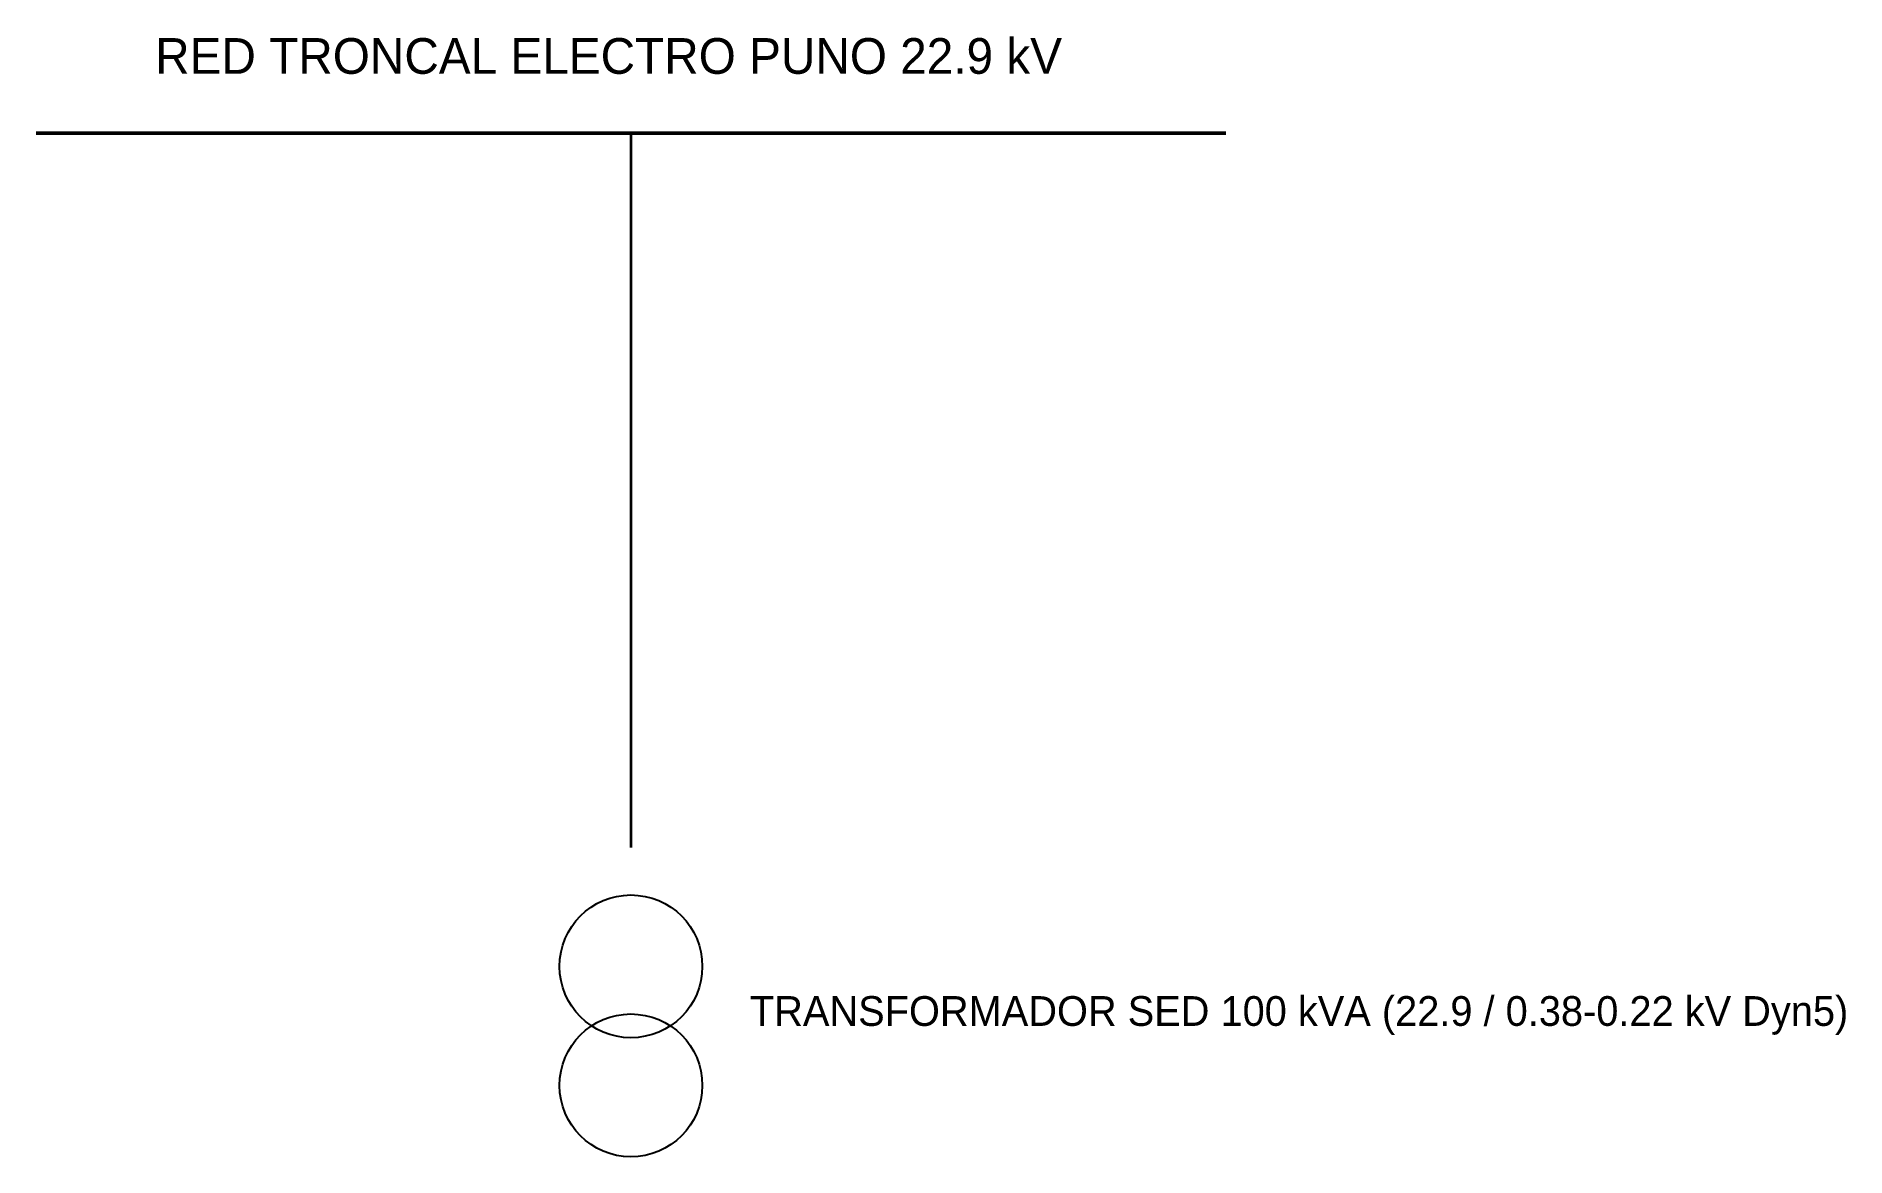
# Model space of a CAD drawing. Header units: metres. Extents: x 0 to 152, y 14 to 108.
import ezdxf

# ---------------------------------------------------------------- set-up
doc = ezdxf.new("R2010")
doc.units = ezdxf.units.M
for name, color, linetype in [('U_EQUIPOS_MT', 1, 'Continuous'), ('U_LINEAS_MT', 5, 'Continuous'), ('U_TEXTOS', 7, 'Continuous')]:
    doc.layers.add(name, color=color, linetype=linetype)

msp = doc.modelspace()

# ---------------------------------------------------------------- linework, layer by layer
at = {"layer": 'U_EQUIPOS_MT'}
for centre in [(50, 30), (50, 20)]:
    msp.add_circle(centre, 6, dxfattribs=at)
at = {"layer": 'U_LINEAS_MT', "lineweight": 50}
msp.add_line((0, 100), (100, 100), dxfattribs=at)
at = {"layer": 'U_LINEAS_MT', "lineweight": 35}
msp.add_line((50, 100), (50, 40), dxfattribs=at)

# ---------------------------------------------------------------- texts
at = {"layer": 'U_TEXTOS'}
for s, height, p in [('RED TRONCAL ELECTRO PUNO 22.9 kV', 3, (10, 105)), ('TRANSFORMADOR SED 100 kVA (22.9 / 0.38-0.22 kV Dyn5)', 2.5, (60, 25))]:
    msp.add_text(s, height=height, dxfattribs=at).set_placement(p)

doc.saveas('drawing.dxf')
